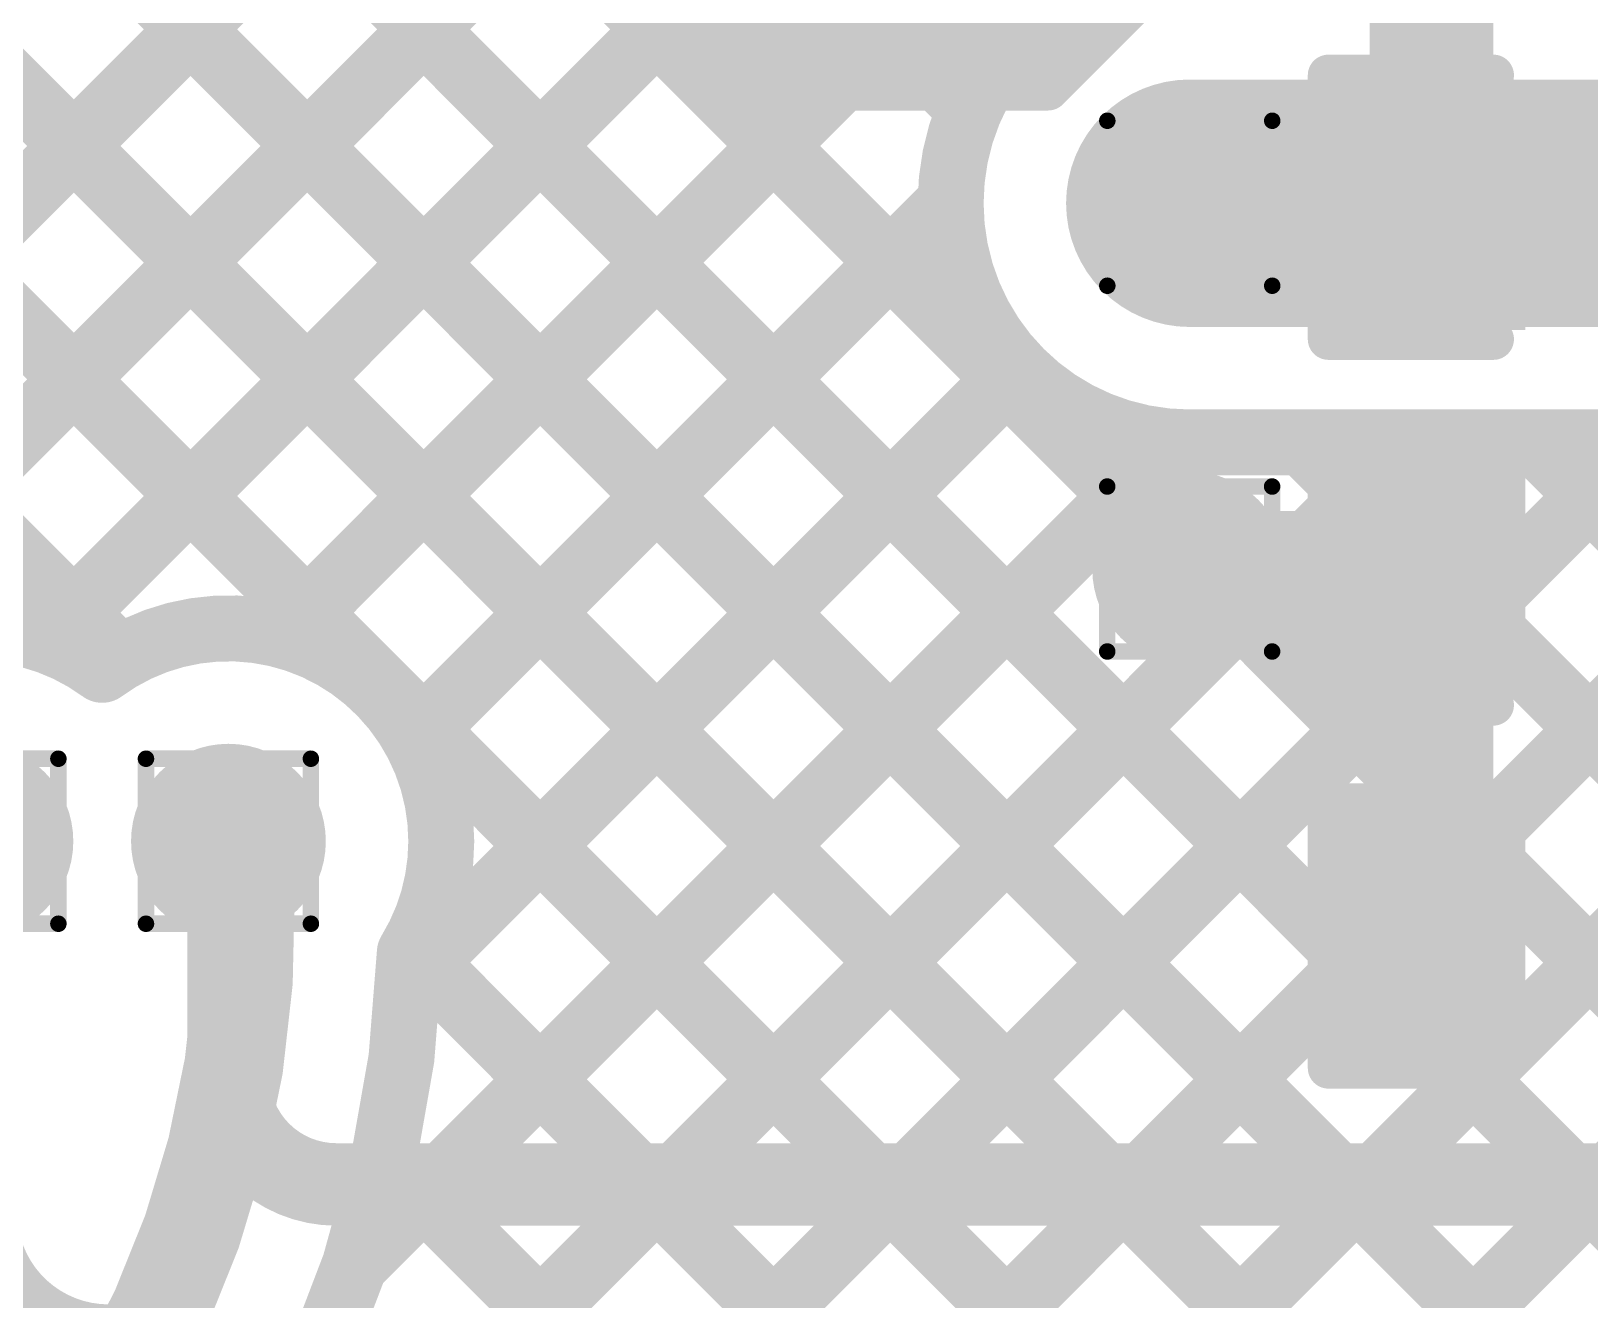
# Model space of a CAD drawing. Header units: inches. Extents: x -17 to 349, y -40 to 215.
# Drawn here: x 88.186 to 92.987, y 119.671 to 123.577 of the extents above; entities that cross this region are included whole.
import ezdxf

# ---------------------------------------------------------------- set-up
doc = ezdxf.new("R2010")
doc.units = ezdxf.units.IN
for name, color, linetype in [('Bottom Layer', 5, 'Continuous'), ('Drill Drawing', 1, 'Continuous'), ('Top Layer', 1, 'Continuous'), ('Top Overlay', 2, 'Continuous'), ('Top Paste', 8, 'Continuous'), ('Top Solder', 216, 'Continuous'), ('Via Holes', 16, 'Continuous')]:
    doc.layers.add(name, color=color, linetype=linetype)

# ---------------------------------------------------------------- blocks, each defined once
blk = doc.blocks.new('C___0402_31')
at = {"layer": 'Top Layer'}
for points in [[(-0.6985, -0.3175), (-0.6985, 0.3175), (-0.2412999999999999, 0.3175), (-0.2413, -0.3175)], [(0.2412999999999999, -0.3175), (0.2413, 0.3175), (0.6985, 0.3175), (0.6985, -0.3175)]]:
    blk.add_hatch(color=1, dxfattribs=at).paths.add_polyline_path(points)
at = {"layer": 'Top Paste'}
for points in [[(-0.6985, -0.3175), (-0.6985, 0.3175), (-0.2412999999999999, 0.3175), (-0.2413, -0.3175)], [(0.2412999999999999, -0.3175), (0.2413, 0.3175), (0.6985, 0.3175), (0.6985, -0.3175)]]:
    blk.add_hatch(color=8, dxfattribs=at).paths.add_polyline_path(points)
at = {"layer": 'Top Solder'}
for points in [[(-0.7584998799999999, -0.37749988), (-0.7584998799999999, 0.37749988), (-0.18130012, 0.37749988), (-0.18130012, -0.37749988)], [(0.18130012, -0.37749988), (0.18130012, 0.37749988), (0.7584998799999999, 0.37749988), (0.7584998799999999, -0.37749988)]]:
    blk.add_hatch(color=216, dxfattribs=at).paths.add_polyline_path(points)
at = {"layer": 'Top Overlay'}
for points in [[(-0.7874, 0.4064, 0.127, 0.127, 0), (-0.2794, 0.4064, 0.127, 0.127, 0)], [(-0.7874, -0.4064, 0.127, 0.127, 0), (-0.7874, 0.4064, 0.127, 0.127, 0)], [(0.2794, 0.4064, 0.127, 0.127, 0), (0.7874, 0.4064, 0.127, 0.127, 0)], [(0.7874, -0.4064, 0.127, 0.127, 0), (0.7874, 0.4064, 0.127, 0.127, 0)], [(-0.7874, -0.4064, 0.127, 0.127, 0), (-0.2794, -0.4064, 0.127, 0.127, 0)], [(0.2794, -0.4064, 0.127, 0.127, 0), (0.7874, -0.4064, 0.127, 0.127, 0)]]:
    blk.add_lwpolyline(points, format="xyseb", dxfattribs=at)
for points in [[(-0.8191499999999999, 0.4064, 0.0635, 0.0635, 1), (-0.7556499999999999, 0.4064, 0.0635, 0.0635, 1)], [(-0.8191499999999999, 0.4064, 0.0635, 0.0635, 1), (-0.7556499999999999, 0.4064, 0.0635, 0.0635, 1)], [(-0.31115, 0.4064, 0.0635, 0.0635, 1), (-0.24765, 0.4064, 0.0635, 0.0635, 1)], [(0.24765, 0.4064, 0.0635, 0.0635, 1), (0.31115, 0.4064, 0.0635, 0.0635, 1)], [(0.7556499999999999, 0.4064, 0.0635, 0.0635, 1), (0.8191499999999999, 0.4064, 0.0635, 0.0635, 1)], [(0.7556499999999999, 0.4064, 0.0635, 0.0635, 1), (0.8191499999999999, 0.4064, 0.0635, 0.0635, 1)], [(-0.8191499999999999, -0.4064, 0.0635, 0.0635, 1), (-0.7556499999999999, -0.4064, 0.0635, 0.0635, 1)], [(-0.8191499999999999, -0.4064, 0.0635, 0.0635, 1), (-0.7556499999999999, -0.4064, 0.0635, 0.0635, 1)], [(-0.31115, -0.4064, 0.0635, 0.0635, 1), (-0.24765, -0.4064, 0.0635, 0.0635, 1)], [(0.24765, -0.4064, 0.0635, 0.0635, 1), (0.31115, -0.4064, 0.0635, 0.0635, 1)], [(0.7556499999999999, -0.4064, 0.0635, 0.0635, 1), (0.8191499999999999, -0.4064, 0.0635, 0.0635, 1)], [(0.7556499999999999, -0.4064, 0.0635, 0.0635, 1), (0.8191499999999999, -0.4064, 0.0635, 0.0635, 1)]]:
    blk.add_lwpolyline(points, format="xyseb", close=True, dxfattribs=at)
blk = doc.blocks.new('C___0402_32')
at = {"layer": 'Top Layer'}
for points in [[(-0.6985, -0.3175), (-0.6985, 0.3175), (-0.2412999999999999, 0.3175), (-0.2413, -0.3175)], [(0.2412999999999999, -0.3175), (0.2413, 0.3175), (0.6985, 0.3175), (0.6985, -0.3175)]]:
    blk.add_hatch(color=1, dxfattribs=at).paths.add_polyline_path(points)
at = {"layer": 'Top Paste'}
for points in [[(-0.6985, -0.3175), (-0.6985, 0.3175), (-0.2412999999999999, 0.3175), (-0.2413, -0.3175)], [(0.2412999999999999, -0.3175), (0.2413, 0.3175), (0.6985, 0.3175), (0.6985, -0.3175)]]:
    blk.add_hatch(color=8, dxfattribs=at).paths.add_polyline_path(points)
at = {"layer": 'Top Solder'}
for points in [[(-0.7584998799999999, -0.37749988), (-0.7584998799999999, 0.37749988), (-0.18130012, 0.37749988), (-0.18130012, -0.37749988)], [(0.18130012, -0.37749988), (0.18130012, 0.37749988), (0.7584998799999999, 0.37749988), (0.7584998799999999, -0.37749988)]]:
    blk.add_hatch(color=216, dxfattribs=at).paths.add_polyline_path(points)
at = {"layer": 'Top Overlay'}
for points in [[(-0.7874, 0.4064, 0.127, 0.127, 0), (-0.2794, 0.4064, 0.127, 0.127, 0)], [(-0.7874, -0.4064, 0.127, 0.127, 0), (-0.7874, 0.4064, 0.127, 0.127, 0)], [(0.2794, 0.4064, 0.127, 0.127, 0), (0.7874, 0.4064, 0.127, 0.127, 0)], [(0.7874, -0.4064, 0.127, 0.127, 0), (0.7874, 0.4064, 0.127, 0.127, 0)], [(-0.7874, -0.4064, 0.127, 0.127, 0), (-0.2794, -0.4064, 0.127, 0.127, 0)], [(0.2794, -0.4064, 0.127, 0.127, 0), (0.7874, -0.4064, 0.127, 0.127, 0)]]:
    blk.add_lwpolyline(points, format="xyseb", dxfattribs=at)
for points in [[(-0.8191499999999999, 0.4064, 0.0635, 0.0635, 1), (-0.7556499999999999, 0.4064, 0.0635, 0.0635, 1)], [(-0.8191499999999999, 0.4064, 0.0635, 0.0635, 1), (-0.7556499999999999, 0.4064, 0.0635, 0.0635, 1)], [(-0.31115, 0.4064, 0.0635, 0.0635, 1), (-0.24765, 0.4064, 0.0635, 0.0635, 1)], [(0.24765, 0.4064, 0.0635, 0.0635, 1), (0.31115, 0.4064, 0.0635, 0.0635, 1)], [(0.7556499999999999, 0.4064, 0.0635, 0.0635, 1), (0.8191499999999999, 0.4064, 0.0635, 0.0635, 1)], [(0.7556499999999999, 0.4064, 0.0635, 0.0635, 1), (0.8191499999999999, 0.4064, 0.0635, 0.0635, 1)], [(-0.8191499999999999, -0.4064, 0.0635, 0.0635, 1), (-0.7556499999999999, -0.4064, 0.0635, 0.0635, 1)], [(-0.8191499999999999, -0.4064, 0.0635, 0.0635, 1), (-0.7556499999999999, -0.4064, 0.0635, 0.0635, 1)], [(-0.31115, -0.4064, 0.0635, 0.0635, 1), (-0.24765, -0.4064, 0.0635, 0.0635, 1)], [(0.24765, -0.4064, 0.0635, 0.0635, 1), (0.31115, -0.4064, 0.0635, 0.0635, 1)], [(0.7556499999999999, -0.4064, 0.0635, 0.0635, 1), (0.8191499999999999, -0.4064, 0.0635, 0.0635, 1)], [(0.7556499999999999, -0.4064, 0.0635, 0.0635, 1), (0.8191499999999999, -0.4064, 0.0635, 0.0635, 1)]]:
    blk.add_lwpolyline(points, format="xyseb", close=True, dxfattribs=at)
blk = doc.blocks.new('2_T____P___71')
at = {"layer": 'Top Layer'}
for points in [[(0.2857499999999999, 0.7619999999999999), (-0.2857499999999999, 0.7619999999999999), (-0.5714999999999999, 0.47625), (-0.5714999999999999, -0.47625), (-0.2857499999999999, -0.7619999999999999), (0.2857499999999999, -0.7619999999999999), (0.5714999999999999, -0.47625), (0.5714999999999999, 0.47625)], [(2.28575108, 0.7619999999999999), (1.71425108, 0.7619999999999999), (1.42850108, 0.47625), (1.42850108, -0.47625), (1.71425108, -0.7619999999999999), (2.28575108, -0.7619999999999999), (2.57150108, -0.47625), (2.57150108, 0.47625)]]:
    blk.add_hatch(color=1, dxfattribs=at).paths.add_polyline_path(points)
at = {"layer": 'Top Paste'}
for points in [[(0.2857499999999999, 0.7619999999999999), (-0.2857499999999999, 0.7619999999999999), (-0.5714999999999999, 0.47625), (-0.5714999999999999, -0.47625), (-0.2857499999999999, -0.7619999999999999), (0.2857499999999999, -0.7619999999999999), (0.5714999999999999, -0.47625), (0.5714999999999999, 0.47625)], [(2.28575108, 0.7619999999999999), (1.71425108, 0.7619999999999999), (1.42850108, 0.47625), (1.42850108, -0.47625), (1.71425108, -0.7619999999999999), (2.28575108, -0.7619999999999999), (2.57150108, -0.47625), (2.57150108, 0.47625)]]:
    blk.add_hatch(color=8, dxfattribs=at).paths.add_polyline_path(points)
at = {"layer": 'Top Solder'}
for points in [[(0.33655, 0.8636), (-0.33655, 0.8636), (-0.6730999999999999, 0.52705), (-0.6730999999999999, -0.52705), (-0.33655, -0.8636), (0.33655, -0.8636), (0.6730999999999999, -0.52705), (0.6730999999999999, 0.52705)], [(2.33655108, 0.8636), (1.66345108, 0.8636), (1.32690108, 0.52705), (1.32690108, -0.52705), (1.66345108, -0.8636), (2.33655108, -0.8636), (2.67310108, -0.52705), (2.67310108, 0.52705)]]:
    blk.add_hatch(color=216, dxfattribs=at).paths.add_polyline_path(points)
at = {"layer": 'Top Overlay'}
for points in [[(-0.3556, 0.91439746, 0.127, 0.127, 0), (-0.7366, 0.5333974599999999, 0.127, 0.127, 0)], [(2.35560108, 0.9143999999999999, 0.127, 0.127, 0), (-0.3556, 0.91439746, 0.127, 0.127, 0)], [(2.35560108, 0.9143999999999999, 0.127, 0.127, 0), (2.73660108, 0.5334, 0.127, 0.127, 0)], [(-0.7366, 0.5333974599999999, 0.127, 0.127, 0), (-0.7366, -0.5333974599999999, 0.127, 0.127, 0)], [(2.73660108, 0.5334, 0.127, 0.127, 0), (2.73660108, -0.5334, 0.127, 0.127, 0)], [(-0.7366, -0.5333974599999999, 0.127, 0.127, 0), (-0.3556, -0.91439746, 0.127, 0.127, 0)], [(2.73660108, -0.5334, 0.127, 0.127, 0), (2.35560108, -0.9143999999999999, 0.127, 0.127, 0)], [(-0.3556, -0.91439746, 0.127, 0.127, 0), (2.35560108, -0.9143999999999999, 0.127, 0.127, 0)]]:
    blk.add_lwpolyline(points, format="xyseb", dxfattribs=at)
for points in [[(-0.38735, 0.91439746, 0.0635, 0.0635, 1), (-0.32385, 0.91439746, 0.0635, 0.0635, 1)], [(-0.38735, 0.91439746, 0.0635, 0.0635, 1), (-0.32385, 0.91439746, 0.0635, 0.0635, 1)], [(2.32385108, 0.9143999999999999, 0.0635, 0.0635, 1), (2.38735108, 0.9143999999999999, 0.0635, 0.0635, 1)], [(2.32385108, 0.9143999999999999, 0.0635, 0.0635, 1), (2.38735108, 0.9143999999999999, 0.0635, 0.0635, 1)], [(-0.76835, 0.5333974599999999, 0.0635, 0.0635, 1), (-0.70485, 0.5333974599999999, 0.0635, 0.0635, 1)], [(-0.76835, 0.5333974599999999, 0.0635, 0.0635, 1), (-0.70485, 0.5333974599999999, 0.0635, 0.0635, 1)], [(2.70485108, 0.5334, 0.0635, 0.0635, 1), (2.76835108, 0.5334, 0.0635, 0.0635, 1)], [(2.70485108, 0.5334, 0.0635, 0.0635, 1), (2.76835108, 0.5334, 0.0635, 0.0635, 1)], [(-0.76835, -0.5333974599999999, 0.0635, 0.0635, 1), (-0.70485, -0.5333974599999999, 0.0635, 0.0635, 1)], [(-0.76835, -0.5333974599999999, 0.0635, 0.0635, 1), (-0.70485, -0.5333974599999999, 0.0635, 0.0635, 1)], [(2.70485108, -0.5334, 0.0635, 0.0635, 1), (2.76835108, -0.5334, 0.0635, 0.0635, 1)], [(2.70485108, -0.5334, 0.0635, 0.0635, 1), (2.76835108, -0.5334, 0.0635, 0.0635, 1)], [(-0.38735, -0.91439746, 0.0635, 0.0635, 1), (-0.32385, -0.91439746, 0.0635, 0.0635, 1)], [(-0.38735, -0.91439746, 0.0635, 0.0635, 1), (-0.32385, -0.91439746, 0.0635, 0.0635, 1)], [(2.32385108, -0.9143999999999999, 0.0635, 0.0635, 1), (2.38735108, -0.9143999999999999, 0.0635, 0.0635, 1)], [(2.32385108, -0.9143999999999999, 0.0635, 0.0635, 1), (2.38735108, -0.9143999999999999, 0.0635, 0.0635, 1)]]:
    blk.add_lwpolyline(points, format="xyseb", close=True, dxfattribs=at)
blk = doc.blocks.new('C___0402_95')
at = {"layer": 'Top Layer'}
for points in [[(-0.6985, -0.3175), (-0.6985, 0.3175), (-0.2412999999999999, 0.3175), (-0.2413, -0.3175)], [(0.2412999999999999, -0.3175), (0.2413, 0.3175), (0.6985, 0.3175), (0.6985, -0.3175)]]:
    blk.add_hatch(color=1, dxfattribs=at).paths.add_polyline_path(points)
at = {"layer": 'Top Paste'}
for points in [[(-0.6985, -0.3175), (-0.6985, 0.3175), (-0.2412999999999999, 0.3175), (-0.2413, -0.3175)], [(0.2412999999999999, -0.3175), (0.2413, 0.3175), (0.6985, 0.3175), (0.6985, -0.3175)]]:
    blk.add_hatch(color=8, dxfattribs=at).paths.add_polyline_path(points)
at = {"layer": 'Top Solder'}
for points in [[(-0.7584998799999999, -0.37749988), (-0.7584998799999999, 0.37749988), (-0.18130012, 0.37749988), (-0.18130012, -0.37749988)], [(0.18130012, -0.37749988), (0.18130012, 0.37749988), (0.7584998799999999, 0.37749988), (0.7584998799999999, -0.37749988)]]:
    blk.add_hatch(color=216, dxfattribs=at).paths.add_polyline_path(points)
at = {"layer": 'Top Overlay'}
for points in [[(-0.7874, 0.4064, 0.127, 0.127, 0), (-0.2794, 0.4064, 0.127, 0.127, 0)], [(-0.7874, -0.4064, 0.127, 0.127, 0), (-0.7874, 0.4064, 0.127, 0.127, 0)], [(0.2794, 0.4064, 0.127, 0.127, 0), (0.7874, 0.4064, 0.127, 0.127, 0)], [(0.7874, -0.4064, 0.127, 0.127, 0), (0.7874, 0.4064, 0.127, 0.127, 0)], [(-0.7874, -0.4064, 0.127, 0.127, 0), (-0.2794, -0.4064, 0.127, 0.127, 0)], [(0.2794, -0.4064, 0.127, 0.127, 0), (0.7874, -0.4064, 0.127, 0.127, 0)]]:
    blk.add_lwpolyline(points, format="xyseb", dxfattribs=at)
for points in [[(-0.8191499999999999, 0.4064, 0.0635, 0.0635, 1), (-0.7556499999999999, 0.4064, 0.0635, 0.0635, 1)], [(-0.8191499999999999, 0.4064, 0.0635, 0.0635, 1), (-0.7556499999999999, 0.4064, 0.0635, 0.0635, 1)], [(-0.31115, 0.4064, 0.0635, 0.0635, 1), (-0.24765, 0.4064, 0.0635, 0.0635, 1)], [(0.24765, 0.4064, 0.0635, 0.0635, 1), (0.31115, 0.4064, 0.0635, 0.0635, 1)], [(0.7556499999999999, 0.4064, 0.0635, 0.0635, 1), (0.8191499999999999, 0.4064, 0.0635, 0.0635, 1)], [(0.7556499999999999, 0.4064, 0.0635, 0.0635, 1), (0.8191499999999999, 0.4064, 0.0635, 0.0635, 1)], [(-0.8191499999999999, -0.4064, 0.0635, 0.0635, 1), (-0.7556499999999999, -0.4064, 0.0635, 0.0635, 1)], [(-0.8191499999999999, -0.4064, 0.0635, 0.0635, 1), (-0.7556499999999999, -0.4064, 0.0635, 0.0635, 1)], [(-0.31115, -0.4064, 0.0635, 0.0635, 1), (-0.24765, -0.4064, 0.0635, 0.0635, 1)], [(0.24765, -0.4064, 0.0635, 0.0635, 1), (0.31115, -0.4064, 0.0635, 0.0635, 1)], [(0.7556499999999999, -0.4064, 0.0635, 0.0635, 1), (0.8191499999999999, -0.4064, 0.0635, 0.0635, 1)], [(0.7556499999999999, -0.4064, 0.0635, 0.0635, 1), (0.8191499999999999, -0.4064, 0.0635, 0.0635, 1)]]:
    blk.add_lwpolyline(points, format="xyseb", close=True, dxfattribs=at)

msp = doc.modelspace()

# ---------------------------------------------------------------- hatches: boundary and pattern name
at = {"layer": 'Bottom Layer'}
h = msp.add_hatch(color=5, dxfattribs=at)
edge = h.paths.add_edge_path()
edge.add_arc((91.75474156, 123.0474679), 0.2999994, 0, 360)
h = msp.add_hatch(color=5, dxfattribs=at)
edge = h.paths.add_edge_path()
edge.add_arc((91.75449772, 121.92127), 0.2999994, 0, 360)
h = msp.add_hatch(color=5, dxfattribs=at)
edge = h.paths.add_edge_path()
edge.add_arc((88.01576757999999, 121.08307254), 0.2999994, 0, 360)
h = msp.add_hatch(color=5, dxfattribs=at)
edge = h.paths.add_edge_path()
edge.add_arc((88.79356638, 121.08307254), 0.2999994, 0, 360)
at = {"layer": 'Top Layer'}
h = msp.add_hatch(color=1, dxfattribs=at)
edge = h.paths.add_edge_path()
edge.add_arc((91.75474156, 123.0474679), 0.2999994, 0, 360)
h = msp.add_hatch(color=1, dxfattribs=at)
edge = h.paths.add_edge_path()
edge.add_arc((91.75449772, 121.92127), 0.2999994, 0, 360)
h = msp.add_hatch(color=1, dxfattribs=at)
edge = h.paths.add_edge_path()
edge.add_arc((88.01576757999999, 121.08307254), 0.2999994, 0, 360)
h = msp.add_hatch(color=1, dxfattribs=at)
edge = h.paths.add_edge_path()
edge.add_arc((88.79356638, 121.08307254), 0.2999994, 0, 360)
at = {"layer": 'Via Holes'}
h = msp.add_hatch(color=7, dxfattribs=at)
edge = h.paths.add_edge_path()
edge.add_arc((91.75474156, 123.0474679), 0.1499997, 0, 360)
h = msp.add_hatch(color=7, dxfattribs=at)
edge = h.paths.add_edge_path()
edge.add_arc((91.75449772, 121.92127), 0.1499997, 0, 360)
h = msp.add_hatch(color=7, dxfattribs=at)
edge = h.paths.add_edge_path()
edge.add_arc((88.79356638, 121.08307254), 0.1499997, 0, 360)

# ---------------------------------------------------------------- linework, layer by layer
at = {"layer": 'Bottom Layer'}
for points in [[(85.92694524, 120.11498964, 0.2032, 0.2032, 0), (91.92134777999999, 126.10939218, 0.2032, 0.2032, 0)], [(86.56069047999999, 121.4671561, 0.2032, 0.2032, 0), (91.20292656, 126.10939218, 0.2032, 0.2032, 0)], [(86.86849529999999, 126.10939218, 0.2032, 0.2032, 0), (95.43813779999999, 117.53974968, 0.2032, 0.2032, 0)], [(87.58691652, 126.10939218, 0.2032, 0.2032, 0), (95.72085249999999, 117.9754562, 0.2032, 0.2032, 0)], [(88.23226955999999, 121.70189274, 0.2032, 0.2032, 0), (92.63976899999999, 126.10939218, 0.2032, 0.2032, 0)], [(88.30533773999998, 126.10939218, 0.2032, 0.2032, 0), (91.07751913999999, 123.33721078, 0.2032, 0.2032, 0)], [(88.96473189999999, 121.71593386, 0.2032, 0.2032, 0), (93.35819022, 126.10939218, 0.2032, 0.2032, 0)], [(86.61904698, 125.64041928, 0.2032, 0.2032, 0), (95.55567883999998, 116.70378742, 0.2032, 0.2032, 0)], [(86.65654246, 124.88450258, 0.2032, 0.2032, 0), (94.02406392, 117.51698112, 0.2032, 0.2032, 0)], [(86.65654246, 124.16608136, 0.2032, 0.2032, 0), (93.29845704, 117.52416678, 0.2032, 0.2032, 0)], [(91.75474156, 122.3108679, 0.2032, 0.2032, -0.9999999999999999), (91.75474156, 123.7840679, 0.2032, 0.2032, 0)], [(86.656545, 123.4476576, 0.2032, 0.2032, 0), (88.45794855999999, 121.64625404, 0.2032, 0.2032, 0)], [(91.75474156, 123.0474679, 0.7619999999999999, 0.7619999999999999, 0), (110.93656248, 123.0474679, 0.7619999999999999, 0.7619999999999999, 0)], [(89.36738285999999, 121.4001636, 0.2032, 0.2032, 0), (91.01814918, 123.05092992, 0.2032, 0.2032, 0)], [(89.3490085, 120.66336802, 0.2032, 0.2032, 0), (91.22318306, 122.53754258, 0.2032, 0.2032, 0)], [(88.3944257, 118.27194278, 0.2032, 0.2032, 0), (92.43335082, 122.3108679, 0.2032, 0.2032, 0)], [(89.11025357999999, 118.26934944, 0.2032, 0.2032, 0), (93.15177204, 122.3108679, 0.2032, 0.2032, 0)], [(89.18296107999998, 119.77889938, 0.2032, 0.2032, 0), (91.71595067999999, 122.31188898, 0.2032, 0.2032, 0)], [(89.18296107999998, 119.77889938, 0.2032, 0.2032, 0), (91.71595067999999, 122.31188898, 0.2032, 0.2032, 0)], [(89.6388733, 118.07954794, 0.2032, 0.2032, 0), (93.87019326, 122.3108679, 0.2032, 0.2032, 0)], [(89.82641419999999, 117.54866762, 0.2032, 0.2032, 0), (94.58861448, 122.3108679, 0.2032, 0.2032, 0)], [(90.50326324, 117.50709544, 0.2032, 0.2032, 0), (95.30703569999999, 122.3108679, 0.2032, 0.2032, 0)], [(91.75474156, 122.3108679, 0.2032, 0.2032, 0), (110.93656248, 122.3108679, 0.2032, 0.2032, 0)], [(92.10386202, 122.3108679, 0.2032, 0.2032, 0), (96.05342485999999, 118.36130506, 0.2032, 0.2032, 0)], [(92.82228323999999, 122.3108679, 0.2032, 0.2032, 0), (96.52935482, 118.60379632, 0.2032, 0.2032, 0)], [(87.50776757999999, 120.66864868, 0.2032, 0.2032, -0.8815529353844864), (88.40466698, 121.61086676, 0.2032, 0.2032, 0)], [(88.40466698, 121.61086676, 0.2032, 0.2032, -0.6151089877961807), (89.44916578, 121.08307254, 0.2032, 0.2032, 0)], [(88.79356638, 121.08307254, 0.3048, 0.3048, 0), (88.81436135999999, 121.04102284, 0.3048, 0.3048, 0)], [(88.81436135999999, 121.04102284, 0.3048, 0.3048, -0.1073978145495832), (88.84520203999999, 120.915303, 0.3048, 0.3048, 0)], [(89.44916578, 121.08307254, 0.2032, 0.2032, -0.1385183610856242), (89.35228509999999, 120.7400811, 0.2032, 0.2032, 0)], [(88.84519949999999, 120.91529792, 0.3048, 0.3048, -0.1823394480290954), (88.16290977999999, 118.9716569, 0.3048, 0.3048, 0)], [(89.35674788, 120.74745472, 0.2032, 0.2032, 0), (92.58003581999999, 117.52416678, 0.2032, 0.2032, 0)], [(89.35228509999999, 120.7400811, 0.2032, 0.2032, -0.168276121800973), (88.55200222, 118.64504846, 0.2032, 0.2032, 0)], [(89.27398452, 120.11179686, 0.2032, 0.2032, 0), (91.86161206, 117.52416932, 0.2032, 0.2032, 0)]]:
    msp.add_lwpolyline(points, format="xyseb", dxfattribs=at)
for points in [[(91.02671913999998, 123.33721078, 0.1016, 0.1016, 1), (91.12831913999999, 123.33721078, 0.1016, 0.1016, 1)], [(91.56424156, 123.0474679, 0.3809999999999999, 0.3809999999999999, 1), (91.94524156, 123.0474679, 0.3809999999999999, 0.3809999999999999, 1)], [(90.96734918, 123.05092992, 0.1016, 0.1016, 1), (91.06894918, 123.05092992, 0.1016, 0.1016, 1)], [(91.17238306, 122.53754258, 0.1016, 0.1016, 1), (91.27398305999999, 122.53754258, 0.1016, 0.1016, 1)], [(91.66515068, 122.31188898, 0.1016, 0.1016, 1), (91.76675068, 122.31188898, 0.1016, 0.1016, 1)], [(91.66515068, 122.31188898, 0.1016, 0.1016, 1), (91.76675068, 122.31188898, 0.1016, 0.1016, 1)], [(91.70394156, 122.3108679, 0.1016, 0.1016, 1), (91.80554156, 122.3108679, 0.1016, 0.1016, 1)], [(91.70394156, 122.3108679, 0.1016, 0.1016, 1), (91.80554156, 122.3108679, 0.1016, 0.1016, 1)], [(92.05306202, 122.3108679, 0.1016, 0.1016, 1), (92.15466201999999, 122.3108679, 0.1016, 0.1016, 1)], [(92.38255081999999, 122.3108679, 0.1016, 0.1016, 1), (92.48415082, 122.3108679, 0.1016, 0.1016, 1)], [(92.77148324, 122.3108679, 0.1016, 0.1016, 1), (92.87308324, 122.3108679, 0.1016, 0.1016, 1)], [(88.18146956, 121.70189274, 0.1016, 0.1016, 1), (88.28306955999999, 121.70189274, 0.1016, 0.1016, 1)], [(88.9139319, 121.71593386, 0.1016, 0.1016, 1), (89.01553189999998, 121.71593386, 0.1016, 0.1016, 1)], [(88.35386697999999, 121.61086676, 0.1016, 0.1016, 1), (88.45546698, 121.61086676, 0.1016, 0.1016, 1)], [(88.35386697999999, 121.61086676, 0.1016, 0.1016, 1), (88.45546698, 121.61086676, 0.1016, 0.1016, 1)], [(88.40714856, 121.64625404, 0.1016, 0.1016, 1), (88.50874856, 121.64625404, 0.1016, 0.1016, 1)], [(89.31658286, 121.4001636, 0.1016, 0.1016, 1), (89.41818285999999, 121.4001636, 0.1016, 0.1016, 1)], [(88.71736638, 121.08307254, 0.1524, 0.1524, 1), (88.86976637999999, 121.08307254, 0.1524, 0.1524, 1)], [(88.73816135999999, 121.04102284, 0.1524, 0.1524, 1), (88.89056136, 121.04102284, 0.1524, 0.1524, 1)], [(88.73816135999999, 121.04102284, 0.1524, 0.1524, 1), (88.89056136, 121.04102284, 0.1524, 0.1524, 1)], [(89.39836577999999, 121.08307254, 0.1016, 0.1016, 1), (89.49996578, 121.08307254, 0.1016, 0.1016, 1)], [(89.39836577999999, 121.08307254, 0.1016, 0.1016, 1), (89.49996578, 121.08307254, 0.1016, 0.1016, 1)], [(88.76899949999999, 120.91529792, 0.1524, 0.1524, 1), (88.92139949999999, 120.91529792, 0.1524, 0.1524, 1)], [(88.76900204, 120.915303, 0.1524, 0.1524, 1), (88.92140203999999, 120.915303, 0.1524, 0.1524, 1)], [(89.30594787999999, 120.74745472, 0.1016, 0.1016, 1), (89.40754788, 120.74745472, 0.1016, 0.1016, 1)], [(89.3014851, 120.7400811, 0.1016, 0.1016, 1), (89.4030851, 120.7400811, 0.1016, 0.1016, 1)], [(89.3014851, 120.7400811, 0.1016, 0.1016, 1), (89.4030851, 120.7400811, 0.1016, 0.1016, 1)], [(89.29820849999999, 120.66336802, 0.1016, 0.1016, 1), (89.39980849999999, 120.66336802, 0.1016, 0.1016, 1)], [(89.22318451999999, 120.11179686, 0.1016, 0.1016, 1), (89.32478452, 120.11179686, 0.1016, 0.1016, 1)], [(89.13216108, 119.77889938, 0.1016, 0.1016, 1), (89.23376108, 119.77889938, 0.1016, 0.1016, 1)], [(89.13216108, 119.77889938, 0.1016, 0.1016, 1), (89.23376108, 119.77889938, 0.1016, 0.1016, 1)]]:
    msp.add_lwpolyline(points, format="xyseb", close=True, dxfattribs=at)
at = {"layer": 'Drill Drawing'}
for points in [[(91.50074156, 123.3014679, 0.0508, 0.0508, 0), (92.00874156, 123.3014679, 0.0508, 0.0508, 0)], [(91.50074156, 122.7934679, 0.0508, 0.0508, 0), (91.50074156, 123.3014679, 0.0508, 0.0508, 0)], [(92.00874156, 122.7934679, 0.0508, 0.0508, 0), (92.00874156, 123.3014679, 0.0508, 0.0508, 0)], [(91.50074156, 122.7934679, 0.0508, 0.0508, 0), (92.00874156, 122.7934679, 0.0508, 0.0508, 0)], [(91.50049771999998, 122.17527, 0.0508, 0.0508, 0), (92.00849772, 122.17527, 0.0508, 0.0508, 0)], [(91.50049771999998, 121.66727, 0.0508, 0.0508, 0), (91.50049771999998, 122.17527, 0.0508, 0.0508, 0)], [(92.00849772, 121.66727, 0.0508, 0.0508, 0), (92.00849772, 122.17527, 0.0508, 0.0508, 0)], [(91.50049771999998, 121.66727, 0.0508, 0.0508, 0), (92.00849772, 121.66727, 0.0508, 0.0508, 0)], [(87.76176758, 121.33707254, 0.0508, 0.0508, 0), (88.26976758, 121.33707254, 0.0508, 0.0508, 0)], [(88.26976758, 120.82907254, 0.0508, 0.0508, 0), (88.26976758, 121.33707254, 0.0508, 0.0508, 0)], [(88.53956638, 121.33707254, 0.0508, 0.0508, 0), (89.04756637999999, 121.33707254, 0.0508, 0.0508, 0)], [(88.53956638, 120.82907254, 0.0508, 0.0508, 0), (88.53956638, 121.33707254, 0.0508, 0.0508, 0)], [(89.04756637999999, 120.82907254, 0.0508, 0.0508, 0), (89.04756637999999, 121.33707254, 0.0508, 0.0508, 0)], [(87.76176758, 120.82907254, 0.0508, 0.0508, 0), (88.26976758, 120.82907254, 0.0508, 0.0508, 0)], [(88.53956638, 120.82907254, 0.0508, 0.0508, 0), (89.04756637999999, 120.82907254, 0.0508, 0.0508, 0)]]:
    msp.add_lwpolyline(points, format="xyseb", dxfattribs=at)
for points in [[(91.48804156, 123.3014679, 0.0254, 0.0254, 1), (91.51344155999999, 123.3014679, 0.0254, 0.0254, 1)], [(91.48804156, 123.3014679, 0.0254, 0.0254, 1), (91.51344155999999, 123.3014679, 0.0254, 0.0254, 1)], [(91.99604156, 123.3014679, 0.0254, 0.0254, 1), (92.02144155999999, 123.3014679, 0.0254, 0.0254, 1)], [(91.99604156, 123.3014679, 0.0254, 0.0254, 1), (92.02144155999999, 123.3014679, 0.0254, 0.0254, 1)], [(91.48804156, 122.7934679, 0.0254, 0.0254, 1), (91.51344155999999, 122.7934679, 0.0254, 0.0254, 1)], [(91.48804156, 122.7934679, 0.0254, 0.0254, 1), (91.51344155999999, 122.7934679, 0.0254, 0.0254, 1)], [(91.99604156, 122.7934679, 0.0254, 0.0254, 1), (92.02144155999999, 122.7934679, 0.0254, 0.0254, 1)], [(91.99604156, 122.7934679, 0.0254, 0.0254, 1), (92.02144155999999, 122.7934679, 0.0254, 0.0254, 1)], [(91.48779772, 122.17527, 0.0254, 0.0254, 1), (91.51319772, 122.17527, 0.0254, 0.0254, 1)], [(91.48779772, 122.17527, 0.0254, 0.0254, 1), (91.51319772, 122.17527, 0.0254, 0.0254, 1)], [(91.99579772, 122.17527, 0.0254, 0.0254, 1), (92.02119771999999, 122.17527, 0.0254, 0.0254, 1)], [(91.99579772, 122.17527, 0.0254, 0.0254, 1), (92.02119771999999, 122.17527, 0.0254, 0.0254, 1)], [(91.48779772, 121.66727, 0.0254, 0.0254, 1), (91.51319772, 121.66727, 0.0254, 0.0254, 1)], [(91.48779772, 121.66727, 0.0254, 0.0254, 1), (91.51319772, 121.66727, 0.0254, 0.0254, 1)], [(91.99579772, 121.66727, 0.0254, 0.0254, 1), (92.02119771999999, 121.66727, 0.0254, 0.0254, 1)], [(91.99579772, 121.66727, 0.0254, 0.0254, 1), (92.02119771999999, 121.66727, 0.0254, 0.0254, 1)], [(88.25706758, 121.33707254, 0.0254, 0.0254, 1), (88.28246757999999, 121.33707254, 0.0254, 0.0254, 1)], [(88.25706758, 121.33707254, 0.0254, 0.0254, 1), (88.28246757999999, 121.33707254, 0.0254, 0.0254, 1)], [(88.52686638, 121.33707254, 0.0254, 0.0254, 1), (88.55226637999999, 121.33707254, 0.0254, 0.0254, 1)], [(88.52686638, 121.33707254, 0.0254, 0.0254, 1), (88.55226637999999, 121.33707254, 0.0254, 0.0254, 1)], [(89.03486638, 121.33707254, 0.0254, 0.0254, 1), (89.06026638, 121.33707254, 0.0254, 0.0254, 1)], [(89.03486638, 121.33707254, 0.0254, 0.0254, 1), (89.06026638, 121.33707254, 0.0254, 0.0254, 1)], [(88.25706758, 120.82907254, 0.0254, 0.0254, 1), (88.28246757999999, 120.82907254, 0.0254, 0.0254, 1)], [(88.25706758, 120.82907254, 0.0254, 0.0254, 1), (88.28246757999999, 120.82907254, 0.0254, 0.0254, 1)], [(88.52686638, 120.82907254, 0.0254, 0.0254, 1), (88.55226637999999, 120.82907254, 0.0254, 0.0254, 1)], [(88.52686638, 120.82907254, 0.0254, 0.0254, 1), (88.55226637999999, 120.82907254, 0.0254, 0.0254, 1)], [(89.03486638, 120.82907254, 0.0254, 0.0254, 1), (89.06026638, 120.82907254, 0.0254, 0.0254, 1)], [(89.03486638, 120.82907254, 0.0254, 0.0254, 1), (89.06026638, 120.82907254, 0.0254, 0.0254, 1)]]:
    msp.add_lwpolyline(points, format="xyseb", close=True, dxfattribs=at)
at = {"layer": 'Top Layer'}
for points in [[(92.49955083999998, 123.03511334, 0.3809999999999999, 0.3809999999999999, 0), (92.49955083999998, 124.1751136, 0.3809999999999999, 0.3809999999999999, 0)], [(91.75474156, 123.03511334, 0.3809999999999999, 0.3809999999999999, 0), (92.49930699999999, 123.03511334, 0.3809999999999999, 0.3809999999999999, 0)], [(92.49930699999999, 123.03511334, 0.3809999999999999, 0.3809999999999999, 0), (92.49955083999998, 123.03511334, 0.3809999999999999, 0.3809999999999999, 0)], [(91.75449772, 121.90891544, 0.3809999999999999, 0.3809999999999999, 0), (91.75449772, 121.92127, 0.3809999999999999, 0.3809999999999999, 0)], [(91.75449772, 121.90891544, 0.3809999999999999, 0.3809999999999999, 0), (92.49930699999999, 121.90891544, 0.3809999999999999, 0.3809999999999999, 0)], [(92.49930699999999, 120.79131544, 0.3809999999999999, 0.3809999999999999, 0), (92.49930699999999, 121.90891544, 0.3809999999999999, 0.3809999999999999, 0)], [(88.79356638, 120.35849436, 0.254, 0.254, 0), (88.79356638, 121.08307254, 0.254, 0.254, 0)], [(89.12573995999999, 120.02632078, 0.254, 0.254, -0.4142135623730951), (88.79356638, 120.35849436, 0.254, 0.254, 0)], [(89.12573995999999, 120.02632078, 0.254, 0.254, 0), (97.79340867999998, 120.02632078, 0.254, 0.254, 0)], [(88.42471012, 119.5299743, 0.254, 0.254, -0.4142135623730951), (88.01576757999999, 119.93891684, 0.254, 0.254, 0)]]:
    msp.add_lwpolyline(points, format="xyseb", dxfattribs=at)
for points in [[(91.65949156, 123.03511334, 0.1905, 0.1905, 1), (91.84999155999999, 123.03511334, 0.1905, 0.1905, 1)], [(92.404057, 123.03511334, 0.1905, 0.1905, 1), (92.594557, 123.03511334, 0.1905, 0.1905, 1)], [(92.404057, 123.03511334, 0.1905, 0.1905, 1), (92.594557, 123.03511334, 0.1905, 0.1905, 1)], [(92.40430083999999, 123.03511334, 0.1905, 0.1905, 1), (92.59480083999999, 123.03511334, 0.1905, 0.1905, 1)], [(92.40430083999999, 123.03511334, 0.1905, 0.1905, 1), (92.59480083999999, 123.03511334, 0.1905, 0.1905, 1)], [(91.65924772, 121.92127, 0.1905, 0.1905, 1), (91.84974772, 121.92127, 0.1905, 0.1905, 1)], [(91.65924772, 121.90891544, 0.1905, 0.1905, 1), (91.84974772, 121.90891544, 0.1905, 0.1905, 1)], [(91.65924772, 121.90891544, 0.1905, 0.1905, 1), (91.84974772, 121.90891544, 0.1905, 0.1905, 1)], [(92.404057, 121.90891544, 0.1905, 0.1905, 1), (92.594557, 121.90891544, 0.1905, 0.1905, 1)], [(92.404057, 121.90891544, 0.1905, 0.1905, 1), (92.594557, 121.90891544, 0.1905, 0.1905, 1)], [(88.73006638, 121.08307254, 0.127, 0.127, 1), (88.85706637999999, 121.08307254, 0.127, 0.127, 1)], [(92.404057, 120.79131544, 0.1905, 0.1905, 1), (92.594557, 120.79131544, 0.1905, 0.1905, 1)], [(88.73006638, 120.35849436, 0.127, 0.127, 1), (88.85706637999999, 120.35849436, 0.127, 0.127, 1)], [(88.73006638, 120.35849436, 0.127, 0.127, 1), (88.85706637999999, 120.35849436, 0.127, 0.127, 1)], [(89.06223996, 120.02632078, 0.127, 0.127, 1), (89.18923996, 120.02632078, 0.127, 0.127, 1)], [(89.06223996, 120.02632078, 0.127, 0.127, 1), (89.18923996, 120.02632078, 0.127, 0.127, 1)]]:
    msp.add_lwpolyline(points, format="xyseb", close=True, dxfattribs=at)

# ---------------------------------------------------------------- block references
at = {"rotation": 90}
msp.add_blockref('2_T____P___71', (90.78508894, 124.1331147), dxfattribs=at)
for name, p in [('C___0402_95', (92.969207, 123.03511334)), ('C___0402_32', (92.969207, 121.90891544)), ('C___0402_31', (92.969207, 120.79131544))]:
    msp.add_blockref(name, p)

doc.saveas('drawing.dxf')
